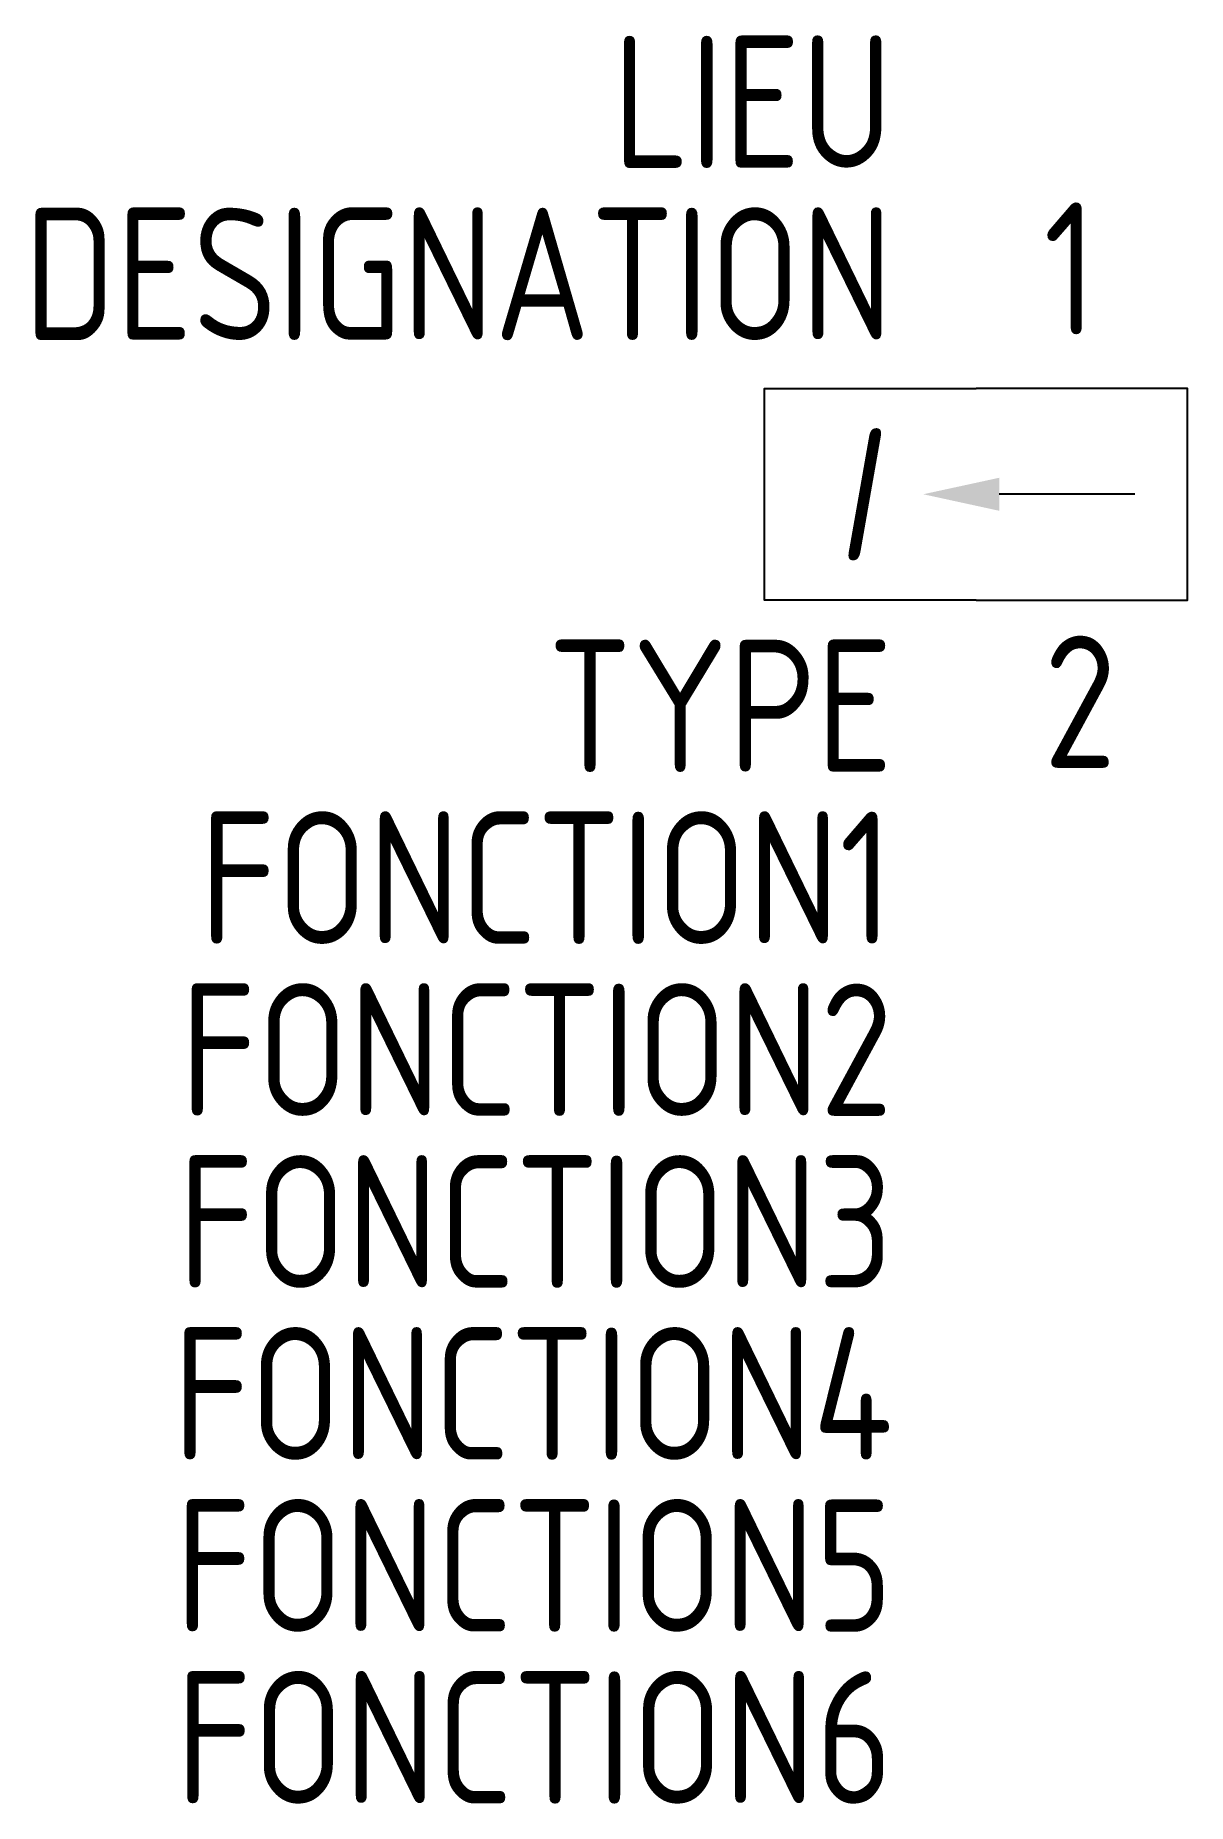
# Model space of a CAD drawing. Header units: millimetres. Extents: x -17.8 to 4, y -26.7 to 6.7.
import ezdxf
from ezdxf.enums import TextEntityAlignment as Align

# ---------------------------------------------------------------- set-up
doc = ezdxf.new("R2010")
doc.units = ezdxf.units.MM
for name, color, linetype in [('SYMB_FIL', 3, 'Continuous'), ('SYMB_TXT_CONTACT', 2, 'Continuous'), ('SYMB_TXT_NOM', 3, 'Continuous')]:
    doc.layers.add(name, color=color, linetype=linetype)
doc.styles.add('NET2_5', font='isocp.shx', dxfattribs={"width": 0.9, "height": 2.5})

msp = doc.modelspace()

# ---------------------------------------------------------------- linework, layer by layer
at = {"layer": 'SYMB_FIL'}
msp.add_line((3, -2), (0.438, -2), dxfattribs=at)
for points in [[(0, -4), (-4, -4), (-4, 0), (0, 0)], [(0, -4), (4, -4), (4, 0), (0, 0)]]:
    msp.add_lwpolyline(points, dxfattribs=at)
msp.add_solid([(0.438, -2.313), (0.438, -1.688), (-1, -2)], dxfattribs=at)

# ---------------------------------------------------------------- texts
at = {"layer": 'SYMB_TXT_CONTACT', "style": 'NET2_5', "oblique": 10, "width": 0.9}
msp.add_text('I', height=2.5, dxfattribs=at).set_placement((-2, -2), align=Align.MIDDLE_RIGHT)
at = {"layer": 'SYMB_TXT_CONTACT', "style": 'NET2_5', "width": 0.9, "flags": 8}
for tag, p in [('1', (1.275, 1.016)), ('2', (1.275, -7.173))]:
    msp.add_attdef(tag, p, '', height=2.5, dxfattribs=at)
at = {"layer": 'SYMB_TXT_NOM', "style": 'NET2_5', "width": 0.9, "flags": 8}
for tag, text, p in [('LIEU', '', (-1.575, 4.166)), ('DESIGNATION', 'K?', (-1.575, 0.916)), ('TYPE', '', (-1.575, -7.25)), ('FONCTION1', '', (-1.575, -10.5)), ('FONCTION2', '', (-1.575, -13.75)), ('FONCTION3', '', (-1.575, -17)), ('FONCTION4', '', (-1.575, -20.25)), ('FONCTION5', '', (-1.575, -23.5)), ('FONCTION6', '', (-1.575, -26.75))]:
    msp.add_attdef(tag, text=text, height=2.5, dxfattribs=at).set_placement(p, align=Align.RIGHT)

doc.saveas('drawing.dxf')
